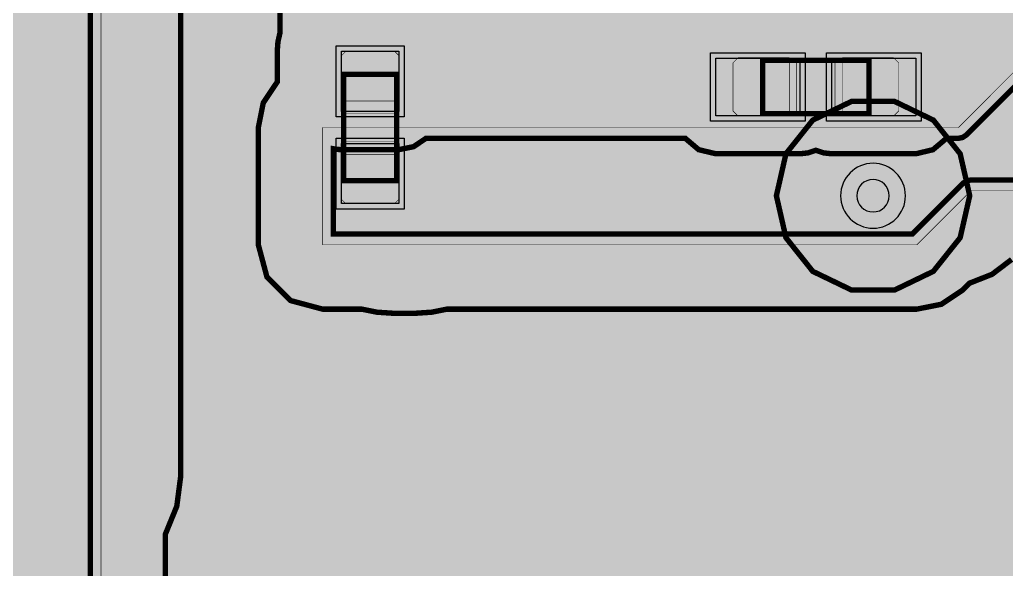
# Model space of a CAD drawing. Header units: millimetres. Extents: x -13 to 123, y -4 to 75.
# Drawn here: x 5.18 to 14.46, y 10.11 to 15.27 of the extents above; entities that cross this region are included whole.
import ezdxf

# ---------------------------------------------------------------- set-up
doc = ezdxf.new("R2010")
doc.units = ezdxf.units.MM
doc.header["$MEASUREMENT"] = 0
for name, color, linetype, true_color in [('Bottom-Layer', 7, 'Continuous', 0x0000ff), ('Component-Marking-Layer', 7, 'Continuous', 0x66ffcc), ('Component-Shape-Layer', 7, 'Continuous', 0x00cccc), ('Hole-Layer', 7, 'Continuous', 0x222222), ('Multi-Layer', 7, 'Continuous', 0xc0c0c0), ('Pin-Soldering-Layer', 7, 'Continuous', 0xcc9999), ('Top-Layer', 7, 'Continuous', 0xff0000), ('Top-Paste-Mask-Layer', 7, 'Continuous', 0x808080), ('Top-Solder-Mask-Layer', 7, 'Continuous', 0x800080)]:
    doc.layers.add(name, color=color, linetype=linetype, true_color=true_color)

msp = doc.modelspace()

# ---------------------------------------------------------------- hatches: boundary and pattern name
at = {"layer": 'Bottom-Layer'}
for points in [[(0.6041, 7), (0.6041, 61.8857), (0.9863, 61.414), (1.4871, 61.0711), (2.065, 60.8854), (2.6719, 60.8724), (3.2572, 61.0332), (3.7723, 61.3544), (4.1742, 61.8092), (4.4296, 62.3599), (4.5171, 62.9606), (4.4296, 63.5612), (4.1742, 64.1119), (3.7723, 64.5667), (3.2572, 64.8879), (2.6719, 65.0487), (2.065, 65.0357), (1.4871, 64.85), (0.9863, 64.5071), (0.6041, 64.0355), (0.6041, 68.0001), (0.6886, 68.8577), (0.9388, 69.6824), (1.345, 70.4423), (1.8917, 71.1085), (2.5578, 71.6552), (3.3178, 72.0614), (4.1424, 72.3115), (5, 72.396), (112.5002, 72.396), (113.3578, 72.3115), (114.1825, 72.0614), (114.9424, 71.6552), (115.6086, 71.1085), (116.1553, 70.4423), (116.5615, 69.6824), (116.8116, 68.8577), (116.8961, 68.0001), (116.8961, 7), (116.8116, 6.1424), (116.5615, 5.3178), (116.1553, 4.5578), (115.6086, 3.8917), (114.9424, 3.345), (114.1825, 2.9388), (113.3578, 2.6886), (112.5002, 2.6041), (5, 2.6041), (4.1424, 2.6886), (3.3178, 2.9388), (2.5578, 3.345), (1.8917, 3.8917), (1.345, 4.5578), (0.9388, 5.3178), (0.6886, 6.1424)], [(12.2938, 13.6189), (12.3838, 13.2245), (12.6361, 12.9081), (13.0006, 12.7326), (13.4052, 12.7326), (13.7698, 12.9081), (14.022, 13.2245), (14.1121, 13.6189), (14.022, 14.0134), (13.7698, 14.3297), (13.4052, 14.5053), (13.0006, 14.5053), (12.6361, 14.3297), (12.3838, 14.0134)]]:
    msp.add_hatch(color=256, dxfattribs=at).paths.add_polyline_path(points)
at = {"layer": 'Component-Marking-Layer'}
for points in [[(8.1642, 14.7602, 1), (8.2841, 14.7602, 1)], [(8.1642, 14.7602, 1), (8.2841, 14.7602, 1)], [(12.1051, 14.3913, 1), (12.2251, 14.3913, 1)], [(12.1051, 14.3913, 1), (12.2251, 14.3913, 1)]]:
    msp.add_hatch(color=256, dxfattribs=at).paths.add_polyline_path(points)
at = {"layer": 'Pin-Soldering-Layer'}
for points in [[(12.1651, 14.3913), (12.1651, 14.8913), (12.4151, 14.8913), (12.4151, 14.3913)], [(12.1651, 14.3913), (12.1651, 14.8913), (12.4151, 14.8913), (12.4151, 14.3913)], [(13.1651, 14.3913), (13.1651, 14.8913), (12.9151, 14.8913), (12.9151, 14.3913)], [(13.1651, 14.3913), (13.1651, 14.8913), (12.9151, 14.8913), (12.9151, 14.3913)], [(8.7241, 14.5092), (8.2241, 14.5092), (8.2241, 14.7592), (8.7241, 14.7592)], [(8.7241, 14.5092), (8.2241, 14.5092), (8.2241, 14.7592), (8.7241, 14.7592)], [(8.2241, 14.0089), (8.7241, 14.0089), (8.7241, 13.7589), (8.2241, 13.7589)], [(8.2241, 14.0089), (8.7241, 14.0089), (8.7241, 13.7589), (8.2241, 13.7589)]]:
    msp.add_hatch(color=256, dxfattribs=at).paths.add_polyline_path(points)
at = {"layer": 'Top-Layer'}
for points in [[(5.842, 42.1641), (5.842, 2.3581), (5, 2.3581), (4.0943, 2.4474), (3.2234, 2.7116), (2.4208, 3.1406), (1.7174, 3.7181), (1.1401, 4.4216), (0.7112, 5.2243), (0.7112, 42.1641)], [(6.5478, 10.4375), (6.6554, 10.7011), (6.6922, 10.9834), (6.6922, 18.7451), (7.9231, 19.976), (8.5375, 19.976), (8.7272, 19.8574), (8.9471, 19.816), (9.4013, 19.816), (9.3976, 19.8109), (9.394, 19.8057), (9.0246, 19.645), (8.7609, 19.3405), (8.6546, 18.9519), (8.7267, 18.5556), (8.9629, 18.2293), (9.317, 18.0371), (9.317, 17.9123), (9.3835, 17.5778), (9.573, 17.2942), (9.5844, 17.2828), (9.4158, 17.1352), (9.3126, 16.9363), (8.9111, 16.9363), (8.8228, 16.9565), (8.7325, 16.9633), (8.1669, 16.9633), (7.8943, 16.8983), (7.6803, 16.7173), (7.3012, 16.7173), (7.1221, 16.6693), (6.9911, 16.5382), (6.9431, 16.3591), (6.9431, 15.8191), (6.9911, 15.6401), (7.1221, 15.509), (7.3012, 15.461), (7.6269, 15.461), (7.6269, 15.1546), (7.6067, 15.0663), (7.5999, 14.976), (7.5999, 14.6882), (7.4685, 14.492), (7.4223, 14.2603), (7.4223, 13.1572), (7.5032, 12.8552), (7.7243, 12.634), (8.0264, 12.5531), (8.3943, 12.5531), (8.5372, 12.5244), (8.6827, 12.5148), (8.9069, 12.5148), (9.0523, 12.5244), (9.1952, 12.5531), (13.6144, 12.5531), (13.8456, 12.5991), (14.0416, 12.73), (14.1074, 12.7959), (14.3221, 12.8805), (14.5059, 13.0199), (14.5471, 13.0611), (17.9832, 13.0611), (18.2144, 13.1071), (18.4104, 13.238), (19.1872, 14.0148), (19.5127, 14.0148), (19.5127, 12.7508), (19.5936, 12.4488), (19.8148, 12.2276), (20.1168, 12.1467), (27.4321, 12.1467), (27.7341, 12.2276), (27.9553, 12.4488), (28.0362, 12.7508), (28.0362, 14.1659), (41.2357, 14.1659), (41.6046, 14.2393), (41.9174, 14.4483), (42.9174, 15.4483), (43.1264, 15.7611), (43.1998, 16.13), (43.1998, 17.13), (43.1043, 17.5483), (42.8368, 17.8838), (42.4502, 18.07), (42.0211, 18.07), (41.6345, 17.8838), (41.367, 17.5483), (41.2715, 17.13), (41.2715, 16.5294), (41.09, 16.3478), (41.09, 18.5303), (41.042, 18.7093), (40.9109, 18.8404), (40.7318, 18.8884), (39.7318, 18.8884), (39.5527, 18.8404), (39.4217, 18.7093), (39.3737, 18.5303), (39.3737, 16.0942), (28.081, 16.0942), (28.0702, 16.1049), (28.0702, 16.1955), (28.001, 16.4763), (27.8092, 16.6928), (27.8205, 16.7436), (27.8242, 16.7956), (27.8242, 17.5956), (27.7763, 17.7746), (27.6452, 17.9057), (27.4661, 17.9537), (26.5661, 17.9537), (26.387, 17.9057), (26.2559, 17.7746), (26.208, 17.5956), (26.208, 16.7956), (26.2084, 16.7776), (26.2098, 16.7596), (25.9428, 16.7596), (25.9442, 16.7776), (25.9446, 16.7956), (25.9446, 17.5956), (25.8967, 17.7746), (25.7656, 17.9057), (25.5865, 17.9537), (24.6865, 17.9537), (24.5074, 17.9057), (24.3763, 17.7746), (24.3284, 17.5956), (24.3284, 16.7956), (24.3288, 16.7776), (24.3302, 16.7596), (23.9852, 16.7596), (23.9852, 18.1497), (23.9373, 18.3288), (23.8062, 18.4599), (23.6271, 18.5079), (22.2771, 18.5079), (22.098, 18.4599), (21.9669, 18.3288), (21.9189, 18.1497), (21.9189, 16.7586), (21.8008, 16.7586), (21.8008, 18.1497), (21.7529, 18.3288), (21.6218, 18.4599), (21.4427, 18.5079), (20.0927, 18.5079), (19.9136, 18.4599), (19.7825, 18.3288), (19.7345, 18.1497), (19.7345, 16.7397), (19.7349, 16.7237), (19.736, 16.7078), (17.526, 16.7078), (17.2948, 16.6618), (17.0988, 16.5308), (16.762, 16.194), (16.13, 16.194), (16.8008, 16.8648), (18.0569, 16.8648), (18.359, 16.9457), (18.5801, 17.1669), (18.661, 17.4689), (18.661, 18.8689), (18.5801, 19.171), (18.359, 19.3921), (18.0569, 19.4731), (15.7569, 19.4731), (15.4548, 19.3921), (15.2337, 19.171), (15.1527, 18.8689), (15.1527, 17.6128), (15.0284, 17.4885), (14.5611, 17.4885), (13.5382, 18.5114), (13.2633, 18.695), (12.9392, 18.7595), (12.7492, 18.7595), (12.7492, 19.4623), (12.7012, 19.6414), (12.5701, 19.7725), (12.391, 19.8205), (11.9276, 19.8205), (11.7137, 20.0015), (11.4411, 20.0665), (10.9219, 20.0665), (11.0069, 20.2343), (11.0362, 20.4202), (11.0362, 22.1481), (10.989, 22.3824), (10.8546, 22.58), (10.9787, 22.7726), (11.0221, 22.9975), (11.0221, 24.7255), (10.9412, 25.0276), (10.7201, 25.2487), (10.418, 25.3297), (9.7688, 25.3297), (8.8002, 26.2983), (8.8002, 29.5222), (9.0725, 29.1785), (9.4376, 28.9355), (9.8597, 28.817), (10.2979, 28.8345), (10.7093, 28.9863), (11.0538, 29.2576), (11.2978, 29.6219), (11.4176, 30.0438), (11.5481, 29.6546), (11.8062, 29.3353), (12.1594, 29.1262), (12.5635, 29.0534), (12.9675, 29.1262), (13.3208, 29.3353), (13.5789, 29.6546), (13.7094, 30.0438), (13.8345, 29.6104), (14.0906, 29.2391), (14.4512, 28.9681), (14.8792, 28.8254), (15.3302, 28.8258), (15.7579, 28.9692), (16.118, 29.2409), (16.3735, 29.6126), (16.6829, 29.1874), (17.127, 28.9059), (17.6435, 28.8074), (18.16, 28.9059), (18.6041, 29.1874), (18.9135, 29.6126), (19.2229, 29.1874), (19.667, 28.9059), (20.1835, 28.8074), (20.7, 28.9059), (21.1441, 29.1874), (21.4535, 29.6126), (21.7629, 29.1874), (22.207, 28.9059), (22.7235, 28.8074), (23.24, 28.9059), (23.6841, 29.1874), (23.9935, 29.6126), (24.3029, 29.1874), (24.747, 28.9059), (25.2635, 28.8074), (25.78, 28.9059), (26.2241, 29.1874), (26.5335, 29.6126), (26.8429, 29.1874), (27.287, 28.9059), (27.8035, 28.8074), (28.32, 28.9059), (28.7641, 29.1874), (29.0735, 29.6126), (29.3429, 29.2265), (29.7247, 28.9511), (30.1761, 28.8174), (32.2394, 26.7542), (32.2394, 26.6793), (31.8588, 26.7112), (31.4901, 26.6116), (31.1774, 26.3923), (28.5008, 23.7157), (14.9581, 23.7157), (14.5533, 23.6388), (14.2048, 23.4188), (13.9613, 23.0864), (13.9613, 24.7255), (13.9133, 24.9046), (13.7822, 25.0357), (13.6032, 25.0837), (12.1181, 25.0837), (11.9391, 25.0357), (11.808, 24.9046), (11.76, 24.7255), (11.76, 22.9975), (11.808, 22.8185), (11.9391, 22.6874), (12.1181, 22.6394), (13.6032, 22.6394), (13.7444, 22.6684), (13.8628, 22.7509), (13.8546, 22.5733), (13.8751, 22.3967), (13.7573, 22.4778), (13.6173, 22.5063), (12.1322, 22.5063), (11.9532, 22.4583), (11.8221, 22.3272), (11.7741, 22.1481), (11.7741, 20.4202), (11.8221, 20.2411), (11.9532, 20.11), (12.1322, 20.062), (13.6173, 20.062), (13.7963, 20.11), (13.9274, 20.2411), (13.9754, 20.4202), (13.9754, 22.1081), (14.2205, 21.7899), (14.5632, 21.5804), (14.9581, 21.5074), (28.9581, 21.5074), (29.3807, 21.5914), (29.7389, 21.8308), (32.2394, 24.3313), (32.2394, 20.2115), (32.3234, 19.789), (32.5628, 19.4308), (33.5628, 18.4308), (33.9038, 18.1987), (34.3062, 18.108), (34.7138, 18.1713), (35.0697, 18.3798), (35.3243, 18.7044), (35.442, 19.0997), (35.7997, 19.0997), (36.0826, 19.1701), (36.2997, 19.3647), (45.3021, 19.3647), (45.6366, 19.4313), (45.9202, 19.6207), (46.0221, 19.7227), (46.0221, 18.7727), (46.0701, 18.5936), (46.2012, 18.4626), (46.3803, 18.4146), (48.0813, 18.4146), (48.2604, 18.4626), (48.3915, 18.5936), (48.4394, 18.7727), (48.4394, 19.9802), (48.3915, 20.1593), (48.2604, 20.2904), (48.0813, 20.3384), (46.6378, 20.3384), (52.5978, 26.2983), (54.8449, 26.2983), (55.0677, 26.0547), (55.3852, 25.9646), (56.2974, 25.9646), (56.241, 25.5522), (56.3414, 25.1482), (56.5841, 24.8101), (56.9348, 24.5858), (57.3436, 24.5074), (97.3095, 24.5074), (99.5976, 22.2193), (99.4829, 22.1413), (99.3789, 22.0496), (98.3789, 21.0496), (98.1395, 20.6914), (98.0555, 20.2688), (98.0555, 13.9729), (96.2596, 13.9729), (96.0542, 13.9369), (95.8732, 13.8332), (95.8732, 14.8316), (95.7934, 15.1317), (95.575, 15.3525), (95.7934, 15.5733), (95.8732, 15.8735), (95.8732, 17.081), (95.7923, 17.3831), (95.5711, 17.6042), (95.2691, 17.6851), (94.7014, 17.6851), (94.5221, 17.8645), (94.1801, 18.093), (93.7767, 18.1732), (93.0387, 18.1732), (93.0387, 18.3891), (92.9578, 18.6912), (92.7367, 18.9123), (92.4346, 18.9932), (91.7388, 18.9932), (91.7388, 20.2659), (91.7252, 20.4387), (91.6847, 20.6072), (92.9639, 19.328), (92.9639, 18.8311), (93.0448, 18.529), (93.266, 18.3079), (93.568, 18.2269), (95.2691, 18.2269), (95.5711, 18.3079), (95.7923, 18.529), (95.8732, 18.8311), (95.8732, 20.0386), (95.7923, 20.3407), (95.5711, 20.5618), (95.2691, 20.6427), (94.7721, 20.6427), (91.4226, 23.9923), (91.0644, 24.2316), (90.6418, 24.3157), (52.5836, 24.3157), (52.161, 24.2316), (51.8028, 23.9923), (51.5635, 23.6341), (51.4794, 23.2115), (51.5635, 22.789), (51.8028, 22.4308), (52.161, 22.1914), (52.5836, 22.1074), (59.198, 22.1074), (58.4828, 21.3923), (58.2435, 21.0341), (58.1594, 20.6115), (58.2435, 20.189), (58.4828, 19.8308), (58.841, 19.5914), (59.2636, 19.5074), (59.6861, 19.5914), (60.0443, 19.8308), (60.7209, 20.5074), (75.8063, 20.5074), (75.9169, 20.3967), (74.645, 20.3967), (74.4659, 20.3487), (74.3348, 20.2177), (74.2869, 20.0386), (74.2869, 18.8311), (74.3348, 18.652), (74.4659, 18.5209), (74.645, 18.4729), (76.346, 18.4729), (76.5386, 18.5291), (76.6708, 18.68), (76.8505, 18.5876), (77.0441, 18.5294), (77.0194, 18.4561), (77.0111, 18.3793), (77.0111, 15.8393), (77.059, 15.6602), (77.1901, 15.5291), (77.3692, 15.4811), (78.3692, 15.4811), (78.5483, 15.5291), (78.6794, 15.6602), (78.7273, 15.8393), (78.7273, 18.3793), (78.6794, 18.5583), (78.5483, 18.6894), (78.3692, 18.7374), (77.9382, 18.7374), (78.1693, 18.9799), (78.317, 19.2805), (78.3678, 19.6115), (78.3678, 20.6115), (78.2837, 21.0341), (78.0444, 21.3923), (77.3292, 22.1074), (90.1845, 22.1074), (90.9759, 21.316), (90.5653, 21.3679), (90.1645, 21.265), (89.8297, 21.0218), (89.608, 20.6724), (89.5305, 20.2659), (89.5305, 13.9701), (86.7346, 13.9701), (86.5291, 13.934), (86.3482, 13.8303), (86.3482, 14.8316), (86.2684, 15.1317), (86.05, 15.3525), (86.2684, 15.5733), (86.3482, 15.8735), (86.3482, 17.081), (86.2672, 17.3831), (86.0461, 17.6042), (85.744, 17.6851), (85.1764, 17.6851), (85.0069, 17.8547), (84.6649, 18.0832), (84.2615, 18.1634), (83.5733, 18.1634), (83.5733, 18.3793), (83.4924, 18.6813), (83.2712, 18.9025), (82.9692, 18.9834), (82.2391, 18.9834), (82.265, 19.3912), (82.1408, 19.7806), (81.8835, 20.098), (81.5284, 20.3002), (81.124, 20.3593), (80.7259, 20.2673), (80.3884, 20.0369), (79.3884, 19.0368), (79.1491, 18.6786), (79.065, 18.2561), (79.065, 13.9602), (77.2692, 13.9602), (77.1033, 13.937), (76.9502, 13.8691), (76.9502, 14.8316), (76.8703, 15.1317), (76.652, 15.3525), (76.8703, 15.5733), (76.9502, 15.8735), (76.9502, 17.081), (76.8692, 17.3831), (76.6481, 17.6042), (76.346, 17.6851), (75.7784, 17.6851), (75.5792, 17.8843), (75.2372, 18.1128), (74.8338, 18.1931), (74.1863, 18.1931), (74.1863, 18.409), (74.1054, 18.711), (73.8843, 18.9322), (73.5822, 19.0131), (72.5822, 19.0131), (72.2801, 18.9322), (72.059, 18.711), (71.978, 18.409), (71.978, 17.159), (71.6249, 17.1652), (71.2879, 17.0597), (71.0015, 16.8531), (70.0015, 15.8531), (69.7621, 15.4949), (69.6781, 15.0723), (69.6781, 13.9899), (67.8822, 13.9899), (67.71, 13.9649), (67.5521, 13.8918), (67.5521, 14.8316), (67.4723, 15.1317), (67.2539, 15.3525), (67.4723, 15.5733), (67.5521, 15.8735), (67.5521, 17.081), (67.4712, 17.3831), (67.2501, 17.6042), (66.948, 17.6851), (66.3804, 17.6851), (66.1812, 17.8843), (65.8392, 18.1128), (65.4358, 18.1931), (64.7177, 18.1931), (64.7177, 18.409), (64.6367, 18.711), (64.4156, 18.9322), (64.1135, 19.0131), (63.1135, 19.0131), (62.8115, 18.9322), (62.5903, 18.711), (62.5094, 18.409), (62.5094, 18.3724), (62.1563, 18.3787), (61.8193, 18.2731), (61.5328, 18.0665), (60.5328, 17.0665), (60.2935, 16.7083), (60.2094, 16.2858), (60.2094, 13.9899), (58.4136, 13.9899), (58.2414, 13.9648), (58.0835, 13.8918), (58.0835, 14.9002), (58.0036, 15.2004), (57.7853, 15.4212), (58.0036, 15.642), (58.0835, 15.9421), (58.0835, 17.1497), (58.0025, 17.4517), (57.7814, 17.6729), (57.4793, 17.7538), (56.9117, 17.7538), (56.6598, 18.0057), (56.3178, 18.2342), (55.9144, 18.3144), (55.3339, 18.3144), (55.3339, 18.5303), (55.253, 18.8323), (55.0319, 19.0535), (54.7298, 19.1344), (53.7298, 19.1344), (53.4277, 19.0535), (53.2066, 18.8323), (53.1256, 18.5303), (53.1256, 16.4937), (52.7725, 16.5), (52.4355, 16.3944), (52.1491, 16.1878), (51.1491, 15.1878), (50.9097, 14.8296), (50.8257, 14.4071), (50.8257, 14.1112), (49.0298, 14.1112), (48.8494, 14.0837), (48.6854, 14.0035), (48.6854, 14.9002), (48.6306, 15.1518), (48.4759, 15.3577), (48.6306, 15.5636), (48.6854, 15.8151), (48.6854, 17.0227), (48.6045, 17.3247), (48.3834, 17.5459), (48.0813, 17.6268), (47.5137, 17.6268), (47.1348, 18.0057), (46.7928, 18.2342), (46.3894, 18.3144), (45.9359, 18.3144), (45.9359, 18.5303), (45.855, 18.8323), (45.6338, 19.0535), (45.3318, 19.1344), (44.3318, 19.1344), (44.0297, 19.0535), (43.8086, 18.8323), (43.7276, 18.5303), (43.7276, 15.9903), (43.8086, 15.6882), (44.0297, 15.4671), (44.3318, 15.3861), (45.3318, 15.3861), (45.5972, 15.4476), (45.8087, 15.6195), (45.8798, 15.4768), (45.9857, 15.3577), (45.831, 15.1518), (45.7761, 14.9002), (45.7761, 14.0035), (45.6122, 14.0837), (45.4318, 14.1112), (39.6318, 14.1112), (39.3297, 14.0303), (39.1086, 13.8092), (39.0276, 13.5071), (39.0276, 11.1808), (39.0128, 11.1668), (38.9982, 11.1525), (37.4086, 9.5629), (37.1953, 9.5629), (36.8932, 9.4819), (36.6721, 9.2608), (36.5911, 8.9587), (36.5911, 7.9587), (36.6721, 7.6567), (36.8932, 7.4355), (37.1953, 7.3546), (37.7953, 7.3546), (39.0276, 7.3546), (39.0276, 7.3071), (39.0482, 7.1507), (39.1086, 7.005), (6.5478, 7.005)], [(8.128, 13.2588), (8.128, 14.0603), (8.1658, 14.0542), (8.2041, 14.0522), (8.7441, 14.0522), (8.8822, 14.0799), (8.999, 14.1587), (11.4367, 14.1587), (11.5635, 14.0516), (11.7249, 14.0132), (12.515, 14.0132), (12.5918, 14.0215), (12.6651, 14.0461), (12.7383, 14.0215), (12.8151, 14.0132), (13.6052, 14.0132), (13.7666, 14.0516), (13.8934, 14.1587), (14.0063, 14.1587), (14.0452, 14.1665), (14.0782, 14.1885), (14.8249, 14.9352), (15.3024, 14.9352), (15.3413, 14.943), (15.3742, 14.965), (15.8975, 15.4882), (17.0123, 15.4882), (17.0511, 15.496), (17.0841, 15.518), (17.5681, 16.002), (20.6661, 16.002), (20.6661, 14.7205), (18.9369, 14.7205), (18.898, 14.7128), (18.8651, 14.6908), (17.9412, 13.7668), (14.1224, 13.7668), (14.0835, 13.7591), (14.0506, 13.7371), (13.5723, 13.2588)], [(8.2041, 14.976), (8.7441, 14.976), (8.7441, 14.4103), (8.2041, 14.4103)], [(11.7249, 14.3713), (11.7249, 14.9113), (12.515, 14.9113), (12.515, 14.3713)], [(12.8151, 14.3713), (12.8151, 14.9113), (13.6052, 14.9113), (13.6052, 14.3713)], [(8.2041, 14.1103), (8.7441, 14.1103), (8.7441, 13.5447), (8.2041, 13.5447)]]:
    msp.add_hatch(color=256, dxfattribs=at).paths.add_polyline_path(points)
at = {"layer": 'Top-Paste-Mask-Layer'}
for points in [[(8.2441, 14.3953), (8.7041, 14.3953), (8.7441, 14.4353), (8.7441, 14.936), (8.7041, 14.976), (8.2441, 14.976), (8.2041, 14.936), (8.2041, 14.4353)], [(8.2441, 14.3953), (8.7041, 14.3953), (8.7441, 14.4353), (8.7441, 14.936), (8.7041, 14.976), (8.2441, 14.976), (8.2041, 14.936), (8.2041, 14.4353)], [(12.485, 14.8663), (12.485, 14.4163), (12.4151, 14.3663), (11.9351, 14.3663), (11.885, 14.4163), (11.885, 14.8663), (11.9351, 14.9163), (12.4151, 14.9163)], [(12.485, 14.8663), (12.485, 14.4163), (12.4151, 14.3663), (11.9351, 14.3663), (11.885, 14.4163), (11.885, 14.8663), (11.9351, 14.9163), (12.4151, 14.9163)], [(13.4451, 14.8663), (13.4451, 14.4163), (13.395, 14.3663), (12.9151, 14.3663), (12.8451, 14.4163), (12.8451, 14.8663), (12.9151, 14.9163), (13.395, 14.9163)], [(13.4451, 14.8663), (13.4451, 14.4163), (13.395, 14.3663), (12.9151, 14.3663), (12.8451, 14.4163), (12.8451, 14.8663), (12.9151, 14.9163), (13.395, 14.9163)], [(8.2441, 14.1253), (8.7041, 14.1253), (8.7441, 14.0853), (8.7441, 13.5847), (8.7041, 13.5447), (8.2441, 13.5447), (8.2041, 13.5847), (8.2041, 14.0853)], [(8.2441, 14.1253), (8.7041, 14.1253), (8.7441, 14.0853), (8.7441, 13.5847), (8.7041, 13.5447), (8.2441, 13.5447), (8.2041, 13.5847), (8.2041, 14.0853)]]:
    msp.add_hatch(color=256, dxfattribs=at).paths.add_polyline_path(points)
at = {"layer": 'Top-Solder-Mask-Layer'}
for points in [[(8.1533, 15.0268), (8.7949, 15.0268), (8.7949, 14.3595), (8.1533, 14.3595)], [(11.6741, 14.3205), (11.6741, 14.9621), (12.5658, 14.9621), (12.5658, 14.3205)], [(12.7643, 14.3205), (12.7643, 14.9621), (13.656, 14.9621), (13.656, 14.3205)], [(8.1533, 14.1611), (8.7949, 14.1611), (8.7949, 13.4939), (8.1533, 13.4939)]]:
    msp.add_hatch(color=256, dxfattribs=at).paths.add_polyline_path(points)

# ---------------------------------------------------------------- linework, layer by layer
at = {"layer": 'Bottom-Layer', "const_width": 0.0508}
msp.add_lwpolyline([(12.2938, 13.6189), (12.3838, 13.2245), (12.6361, 12.9081), (13.0006, 12.7326), (13.4052, 12.7326), (13.7698, 12.9081), (14.022, 13.2245), (14.1121, 13.6189), (14.022, 14.0134), (13.7698, 14.3297), (13.4052, 14.5053), (13.0006, 14.5053), (12.6361, 14.3297), (12.3838, 14.0134)], close=True, dxfattribs=at)
at = {"layer": 'Component-Marking-Layer', "const_width": 0.129}
msp.add_lwpolyline([(8.1642, 14.7602, 1), (8.2841, 14.7602, 1)], format="xyb", close=True, dxfattribs=at)
msp.add_lwpolyline([(8.1642, 14.7602, 1), (8.2841, 14.7602, 1)], format="xyb", close=True, dxfattribs=at)
msp.add_lwpolyline([(12.1051, 14.3913, 1), (12.2251, 14.3913), (12.2251, 14.3913, 1), (12.1051, 14.3913)], format="xyb", dxfattribs=at)
msp.add_lwpolyline([(12.1051, 14.3913, 1), (12.2251, 14.3913), (12.2251, 14.3913, 1), (12.1051, 14.3913)], format="xyb", dxfattribs=at)
at = {"layer": 'Component-Shape-Layer', "const_width": 0.0508}
for points in [[(12.1651, 14.3913), (12.1651, 14.8913), (13.1651, 14.8913), (13.1651, 14.3913)], [(12.1651, 14.3913), (12.1651, 14.8913), (13.1651, 14.8913), (13.1651, 14.3913)], [(8.2241, 14.7603), (8.7241, 14.7603), (8.7241, 13.7603), (8.2241, 13.7603)], [(8.2241, 14.7603), (8.7241, 14.7603), (8.7241, 13.7603), (8.2241, 13.7603)]]:
    msp.add_lwpolyline(points, close=True, dxfattribs=at)
at = {"layer": 'Hole-Layer'}
msp.add_lwpolyline([(13.0504, 13.6189, 1), (13.3554, 13.6189), (13.3554, 13.6189, 1), (13.0504, 13.6189)], format="xyb", dxfattribs=at)
at = {"layer": 'Multi-Layer'}
msp.add_lwpolyline([(12.8979, 13.6189, 1), (13.5079, 13.6189), (13.5079, 13.6189, 1), (12.8979, 13.6189)], format="xyb", dxfattribs=at)
at = {"layer": 'Pin-Soldering-Layer', "const_width": 0.00508}
for points in [[(12.1651, 14.3913), (12.1651, 14.8913), (12.4151, 14.8913), (12.4151, 14.3913)], [(12.1651, 14.3913), (12.1651, 14.8913), (12.4151, 14.8913), (12.4151, 14.3913)], [(13.1651, 14.3913), (13.1651, 14.8913), (12.9151, 14.8913), (12.9151, 14.3913)], [(13.1651, 14.3913), (13.1651, 14.8913), (12.9151, 14.8913), (12.9151, 14.3913)], [(8.7241, 14.5092), (8.2241, 14.5092), (8.2241, 14.7592), (8.7241, 14.7592)], [(8.7241, 14.5092), (8.2241, 14.5092), (8.2241, 14.7592), (8.7241, 14.7592)], [(8.2241, 14.0089), (8.7241, 14.0089), (8.7241, 13.7589), (8.2241, 13.7589)], [(8.2241, 14.0089), (8.7241, 14.0089), (8.7241, 13.7589), (8.2241, 13.7589)]]:
    msp.add_lwpolyline(points, close=True, dxfattribs=at)
at = {"layer": 'Top-Layer'}
for points, const_width in [([(0.6096, 1.0668), (0.6096, 42.2657), (5.9436, 42.2657), (5.9436, 1.0668)], 0.00508), ([(5.842, 42.1641), (5.842, 2.3581), (5, 2.3581), (4.0943, 2.4474), (3.2234, 2.7116), (2.4208, 3.1406), (1.7174, 3.7181), (1.1401, 4.4216), (0.7112, 5.2243), (0.7112, 42.1641)], 0.0508), ([(20.7677, 14.6189), (18.9369, 14.6189), (17.9832, 13.6652), (14.1224, 13.6652), (13.6144, 13.1572), (8.0264, 13.1572), (8.0264, 14.2603), (14.0063, 14.2603), (14.7828, 15.0368), (15.3024, 15.0368), (15.8554, 15.5898), (17.0123, 15.5898), (17.526, 16.1036), (20.7677, 16.1036)], 0.00508)]:
    msp.add_lwpolyline(points, close=True, dxfattribs=dict(at, const_width=const_width))
for points, const_width in [([(5.588, 10.9834), (5.588, 19.2024)], 1), ([(6.5478, 7.005), (6.5478, 10.4375), (6.6554, 10.7011), (6.6922, 10.9834), (6.6922, 18.7451)], 0.0508), ([(12.12, 14.6413), (12.12, 16.1834)], 0.486), ([(8.4741, 14.6931), (8.4741, 16.0647)], 0.486), ([(13.2102, 14.6413), (13.2102, 15.6413)], 0.486), ([(7.6269, 15.461), (7.6269, 15.1546), (7.6067, 15.0663), (7.5999, 14.976), (7.5999, 14.6882), (7.4685, 14.492), (7.4223, 14.2603), (7.4223, 13.1572), (7.5032, 12.8552), (7.7243, 12.634), (8.0264, 12.5531), (8.3943, 12.5531), (8.5372, 12.5244), (8.6827, 12.5148), (8.9069, 12.5148), (9.0523, 12.5244), (9.1952, 12.5531), (13.6144, 12.5531), (13.8456, 12.5991), (14.0416, 12.73), (14.1074, 12.7959), (14.3221, 12.8805), (14.5059, 13.0199)], 0.0508), ([(17.9412, 13.7668), (14.1224, 13.7668), (14.0835, 13.7591), (14.0506, 13.7371), (13.5723, 13.2588), (8.128, 13.2588), (8.128, 14.0603), (8.1658, 14.0542), (8.2041, 14.0522), (8.7441, 14.0522), (8.8822, 14.0799), (8.999, 14.1587), (11.4367, 14.1587), (11.5635, 14.0516), (11.7249, 14.0132), (12.515, 14.0132), (12.5918, 14.0215), (12.6651, 14.0461), (12.7383, 14.0215), (12.8151, 14.0132), (13.6052, 14.0132), (13.7666, 14.0516), (13.8934, 14.1587), (14.0063, 14.1587), (14.0452, 14.1665), (14.0782, 14.1885), (14.8249, 14.9352)], 0.0508), ([(14.9069, 14.6189), (13.9069, 13.6189)], 0.486), ([(8.9069, 13.6189), (8.6827, 13.6189)], 1), ([(8.5143, 13.7873), (8.4741, 13.8275)], 0.486), ([(13.2029, 13.6189), (8.9069, 13.6189)], 0.486), ([(13.9069, 13.6189), (13.2029, 13.6189)], 0.486), ([(1.5441, 6.9395), (5.588, 10.9834)], 1)]:
    msp.add_lwpolyline(points, dxfattribs=dict(at, const_width=const_width))
for points in [[(8.2041, 14.976), (8.7441, 14.976), (8.7441, 14.4103), (8.2041, 14.4103)], [(11.7249, 14.3713), (11.7249, 14.9113), (12.515, 14.9113), (12.515, 14.3713)], [(12.8151, 14.3713), (12.8151, 14.9113), (13.6052, 14.9113), (13.6052, 14.3713)], [(8.2041, 14.1103), (8.7441, 14.1103), (8.7441, 13.5447), (8.2041, 13.5447)]]:
    msp.add_lwpolyline(points, close=True, dxfattribs=at)
at = {"layer": 'Top-Paste-Mask-Layer', "const_width": 0.00508}
for points in [[(8.2441, 14.3953), (8.7041, 14.3953), (8.7441, 14.4353), (8.7441, 14.936), (8.7041, 14.976), (8.2441, 14.976), (8.2041, 14.936), (8.2041, 14.4353)], [(8.2441, 14.3953), (8.7041, 14.3953), (8.7441, 14.4353), (8.7441, 14.936), (8.7041, 14.976), (8.2441, 14.976), (8.2041, 14.936), (8.2041, 14.4353)], [(12.485, 14.8663), (12.485, 14.4163), (12.4151, 14.3663), (11.9351, 14.3663), (11.885, 14.4163), (11.885, 14.8663), (11.9351, 14.9163), (12.4151, 14.9163)], [(12.485, 14.8663), (12.485, 14.4163), (12.4151, 14.3663), (11.9351, 14.3663), (11.885, 14.4163), (11.885, 14.8663), (11.9351, 14.9163), (12.4151, 14.9163)], [(13.4451, 14.8663), (13.4451, 14.4163), (13.395, 14.3663), (12.9151, 14.3663), (12.8451, 14.4163), (12.8451, 14.8663), (12.9151, 14.9163), (13.395, 14.9163)], [(13.4451, 14.8663), (13.4451, 14.4163), (13.395, 14.3663), (12.9151, 14.3663), (12.8451, 14.4163), (12.8451, 14.8663), (12.9151, 14.9163), (13.395, 14.9163)], [(8.2441, 14.1253), (8.7041, 14.1253), (8.7441, 14.0853), (8.7441, 13.5847), (8.7041, 13.5447), (8.2441, 13.5447), (8.2041, 13.5847), (8.2041, 14.0853)], [(8.2441, 14.1253), (8.7041, 14.1253), (8.7441, 14.0853), (8.7441, 13.5847), (8.7041, 13.5447), (8.2441, 13.5447), (8.2041, 13.5847), (8.2041, 14.0853)]]:
    msp.add_lwpolyline(points, close=True, dxfattribs=at)
at = {"layer": 'Top-Solder-Mask-Layer'}
for points in [[(8.1533, 15.0268), (8.7949, 15.0268), (8.7949, 14.3595), (8.1533, 14.3595)], [(11.6741, 14.3205), (11.6741, 14.9621), (12.5658, 14.9621), (12.5658, 14.3205)], [(12.7643, 14.3205), (12.7643, 14.9621), (13.656, 14.9621), (13.656, 14.3205)], [(8.1533, 14.1611), (8.7949, 14.1611), (8.7949, 13.4939), (8.1533, 13.4939)]]:
    msp.add_lwpolyline(points, close=True, dxfattribs=at)

doc.saveas('drawing.dxf')
